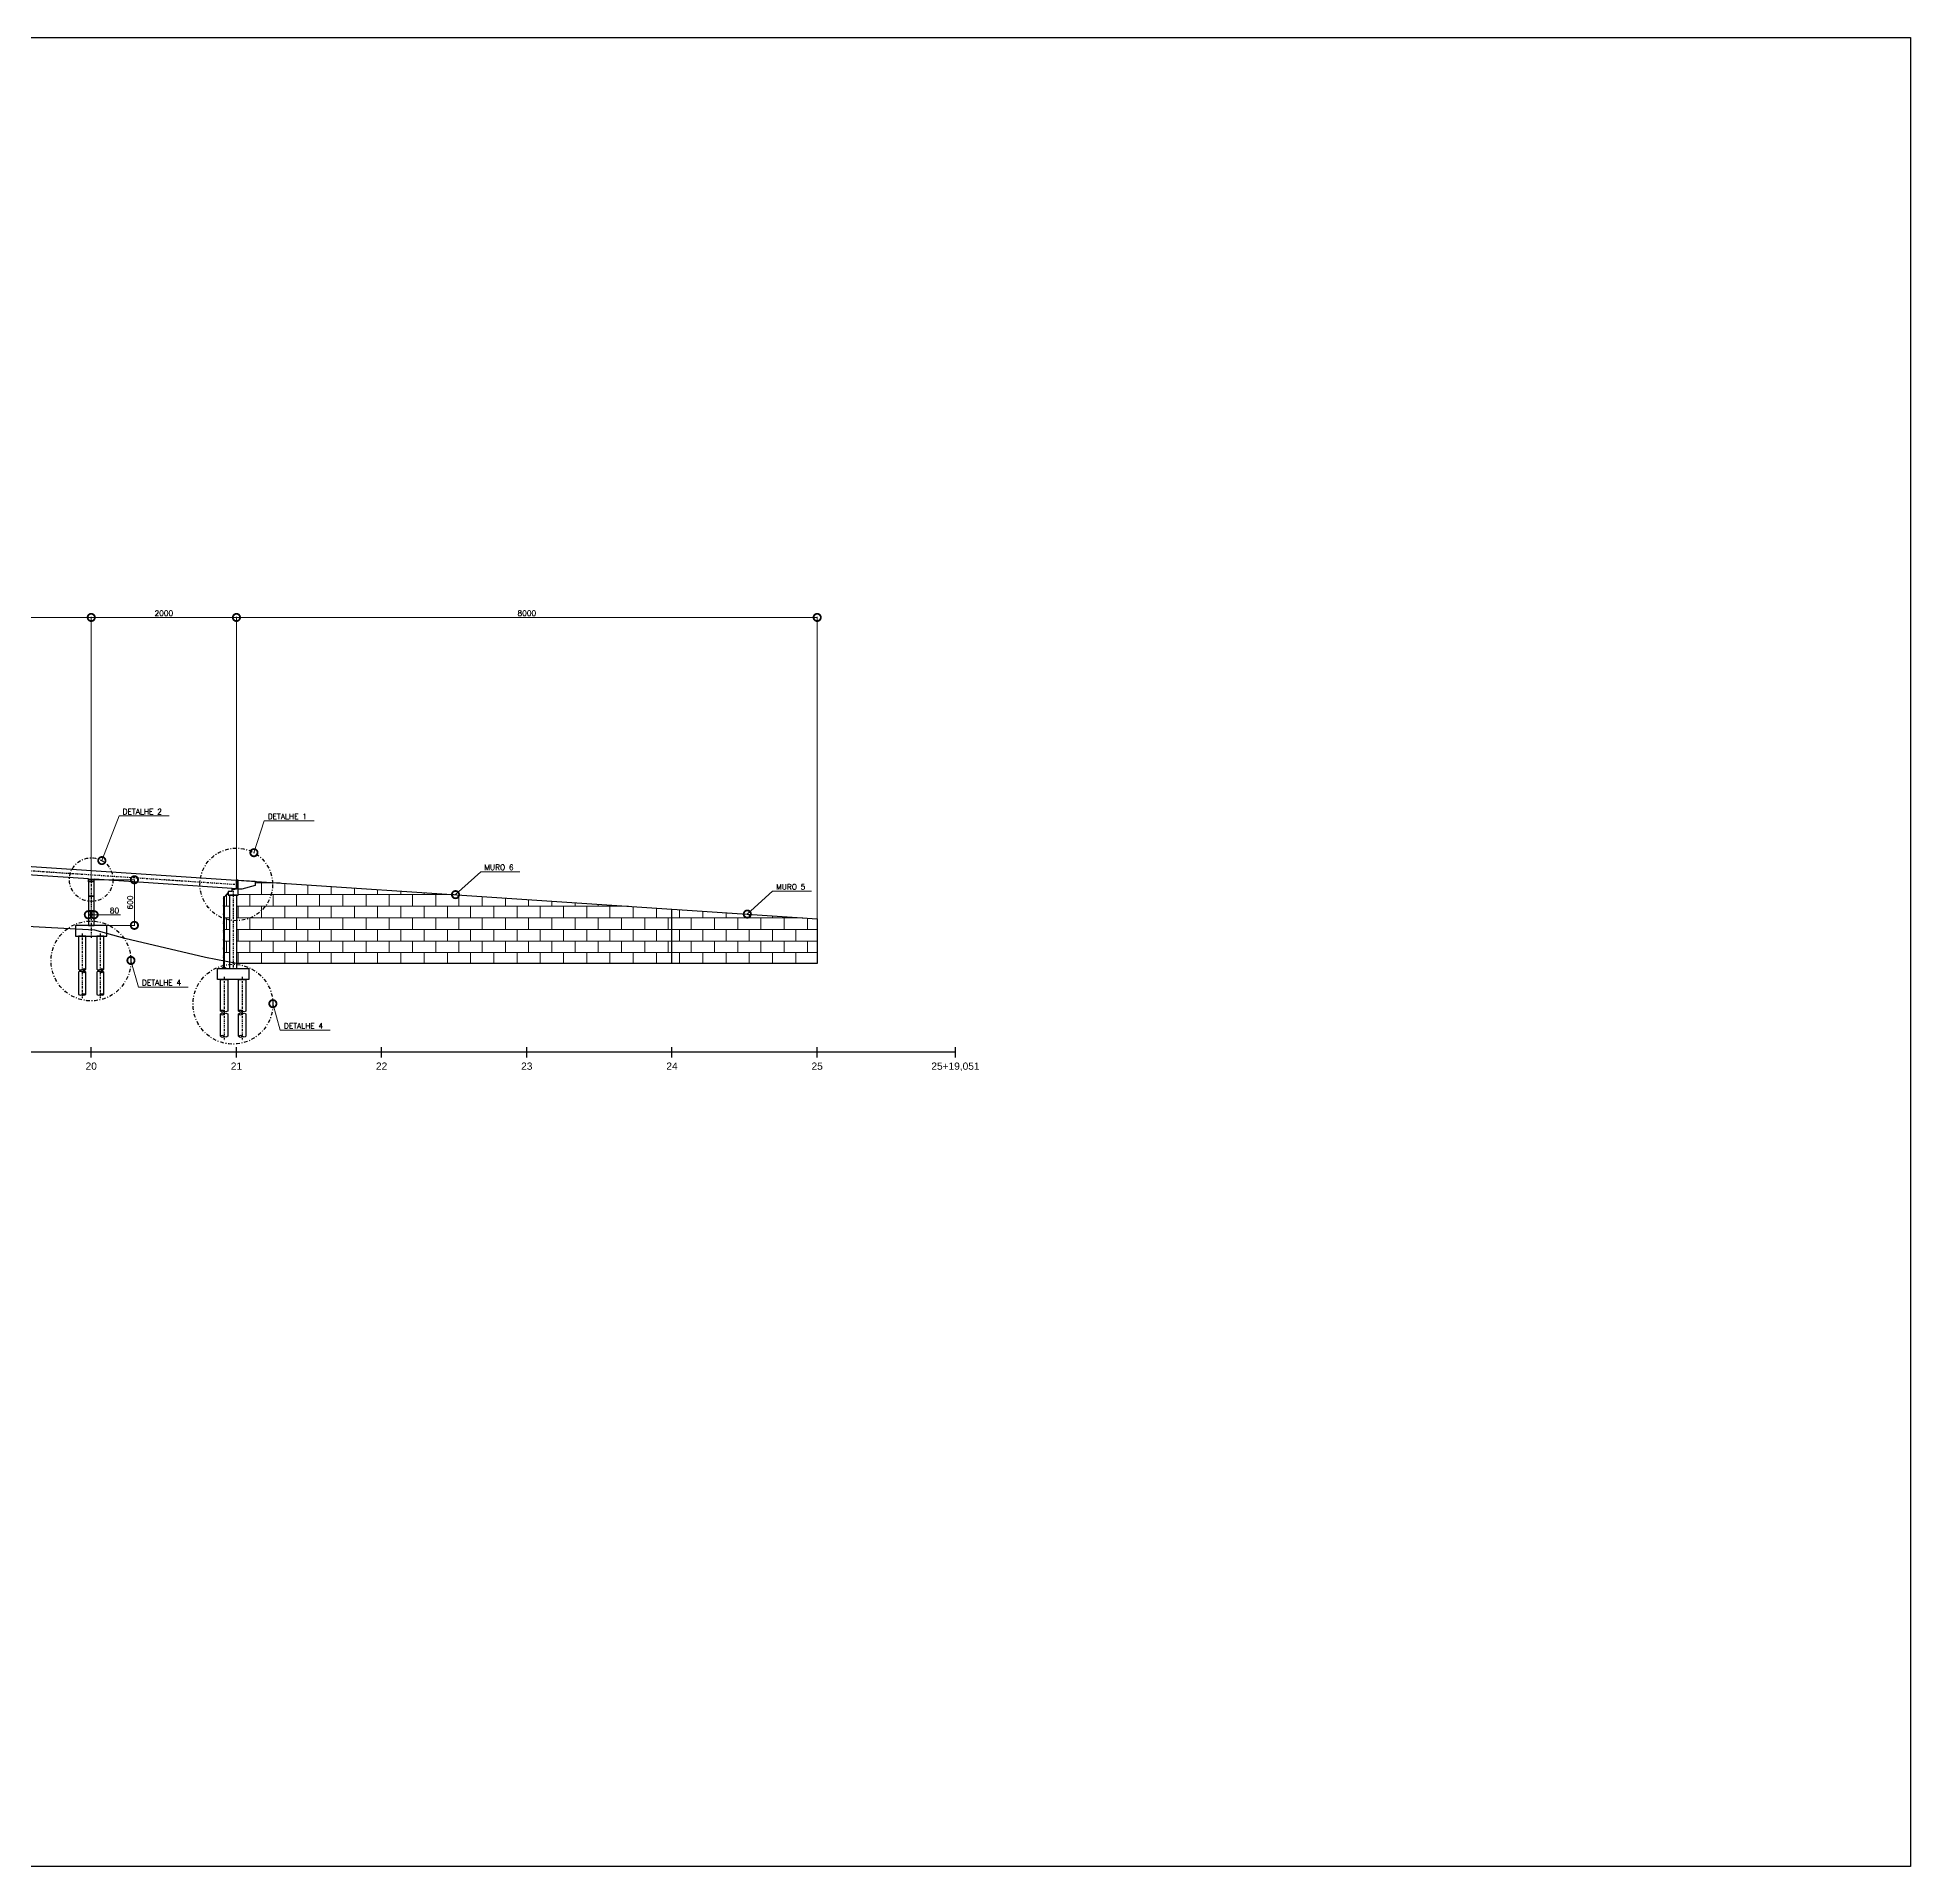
# Model space of a CAD drawing. Header units: metres. Extents: x 21 to 816, y 7 to 635.
# Drawn here: x 557.9 to 816, y 6.9 to 258.9 of the extents above; entities that cross this region are included whole.
import ezdxf
from ezdxf.enums import TextEntityAlignment as Align

# ---------------------------------------------------------------- set-up
doc = ezdxf.new("R2010")
doc.units = ezdxf.units.M
doc.header["$MEASUREMENT"] = 0
doc.linetypes.add('DASHDOT', pattern=[1, 0.5, -0.25, 0, -0.25])
for name, color, linetype in [('Formato', 13, 'Continuous'), ('Projeto_aparelhos-aopio-det', 2, 'Continuous'), ('Projeto_estaca', 7, 'Continuous'), ('Projeto_estaca-det', 2, 'Continuous'), ('Projeto_estaca-texto', 2, 'Continuous'), ('Projeto_linha-indicativa', 9, 'Continuous'), ('Projeto_muro-detalhe', 2, 'Continuous'), ('Projeto_solid-concreto', 252, 'Continuous'), ('Projeto_viaduto-det-eixo', 7, 'DASHDOT'), ('Projeto_viaduto-detalhe', 3, 'Continuous')]:
    doc.layers.add(name, color=color, linetype=linetype)
for name, color, linetype, lineweight in [('Projeto_dimensão', 2, 'Continuous', 20), ('Projeto_linha-chamada', 8, 'Continuous', 9), ('Projeto_terreno_hachura', 9, 'Continuous', 5), ('Projeto_terreno_vista', 3, 'Continuous', 5), ('Projeto_texto-explicativo', 2, 'Continuous', 20)]:
    doc.layers.add(name, color=color, linetype=linetype, lineweight=lineweight)
doc.styles.add('DIMENSÃO-TEXTO', font='romans.shx')
doc.styles.add('ESTACA-TEXTO', font='ARIAL.TTF')
doc.styles.add('TEXTO-EXPLICATIVO', font='romans.shx')
doc.dimstyles.new('DIMENSÕES_1-500M', dxfattribs={"dimtxt": 0.75, "dimasz": 2, "dimexe": 0.075, "dimexo": 0.05, "dimgap": 0.2, "dimtad": 1, "dimdec": 0, "dimlfac": 100, "dimzin": 1, "dimtxsty": 'DIMENSÃO-TEXTO', "dimblk": 'DOTSMALL', "dimcen": 0.02, "dimclrd": 9, "dimclre": 9, "dimclrt": 256, "dimadec": 0, "dimazin": 0, "dimtfac": 1, "dimtdec": 0, "dimtmove": 0, "dimatfit": 3, "dimldrblk": 'DOTSMALL', "dimfxl": 0, "dimlwd": 5, "dimlwe": 5, "dimarcsym": 0})

# ---------------------------------------------------------------- blocks, each defined once
blk = doc.blocks.new('_DOTSMALL')
at = {"color": 0, "linetype": 'ByBlock', "const_width": 0.5}
blk.add_lwpolyline([(-0.0625, 0, 1), (0.0625, 0, 1)], format="xyb", close=True, dxfattribs=at)
blk = doc.blocks.new('*D24')
at = {"layer": 'DEFPOINTS', "color": 0}
for p in [(585.35, 178.98), (585.35, 142.8), (665.35, 137.47)]:
    blk.add_point(p, dxfattribs=at)
at = {"layer": 'Projeto_dimensão', "color": 9, "lineweight": 5}
for p, q in [((585.35, 142.85), (585.35, 179.06)), ((665.35, 178.98), (585.35, 178.98)), ((665.35, 137.52), (665.35, 179.06))]:
    blk.add_line(p, q, dxfattribs=at)
at = {"layer": 'Projeto_dimensão', "color": 9, "lineweight": 5, "xscale": 2, "yscale": 2, "zscale": 2, "rotation": 180}
blk.add_blockref('_DOTSMALL', (585.35, 178.98), dxfattribs=at)
at = {"layer": 'Projeto_dimensão', "color": 9, "lineweight": 5, "xscale": 2, "yscale": 2, "zscale": 2}
blk.add_blockref('_DOTSMALL', (665.35, 178.98), dxfattribs=at)
at = {"layer": 'Projeto_dimensão', "insert": (625.35, 179.56), "char_height": 0.75, "attachment_point": 5, "style": 'DIMENSÃO-TEXTO'}
blk.add_mtext('8000', dxfattribs=at)
blk = doc.blocks.new('*D25')
at = {"layer": 'DEFPOINTS', "color": 0}
for p in [(565.35, 178.98), (565.35, 142.88), (585.35, 142.8)]:
    blk.add_point(p, dxfattribs=at)
at = {"layer": 'Projeto_dimensão', "color": 9, "lineweight": 5}
for p, q in [((565.35, 142.93), (565.35, 179.06)), ((585.35, 178.98), (565.35, 178.98)), ((585.35, 142.85), (585.35, 179.06))]:
    blk.add_line(p, q, dxfattribs=at)
at = {"layer": 'Projeto_dimensão', "color": 9, "lineweight": 5, "xscale": 2, "yscale": 2, "zscale": 2, "rotation": 180}
blk.add_blockref('_DOTSMALL', (565.35, 178.98), dxfattribs=at)
at = {"layer": 'Projeto_dimensão', "color": 9, "lineweight": 5, "xscale": 2, "yscale": 2, "zscale": 2}
blk.add_blockref('_DOTSMALL', (585.35, 178.98), dxfattribs=at)
at = {"layer": 'Projeto_dimensão', "insert": (575.35, 179.56), "char_height": 0.75, "attachment_point": 5, "style": 'DIMENSÃO-TEXTO'}
blk.add_mtext('2000', dxfattribs=at)
blk = doc.blocks.new('*D182')
at = {"layer": 'DEFPOINTS', "color": 0}
for p in [(564.95, 138.02), (565.75, 138.02), (565.75, 138.02)]:
    blk.add_point(p, dxfattribs=at)
at = {"layer": 'Projeto_dimensão', "color": 9, "lineweight": 5}
for p, q in [((564.95, 138.07), (564.95, 138.09)), ((564.95, 138.02), (565.75, 138.02)), ((565.75, 138.07), (565.75, 138.09)), ((565.75, 138.02), (569.36, 138.02))]:
    blk.add_line(p, q, dxfattribs=at)
at = {"layer": 'Projeto_dimensão', "color": 9, "lineweight": 5, "xscale": 2, "yscale": 2, "zscale": 2, "rotation": 180}
blk.add_blockref('_DOTSMALL', (564.95, 138.02), dxfattribs=at)
at = {"layer": 'Projeto_dimensão', "color": 9, "lineweight": 5, "xscale": 2, "yscale": 2, "zscale": 2}
blk.add_blockref('_DOTSMALL', (565.75, 138.02), dxfattribs=at)
at = {"layer": 'Projeto_dimensão', "insert": (568.55, 138.59), "char_height": 0.75, "attachment_point": 5, "style": 'DIMENSÃO-TEXTO'}
blk.add_mtext('80', dxfattribs=at)
blk = doc.blocks.new('*D183')
at = {"layer": 'DEFPOINTS', "color": 0}
for p in [(565.75, 142.84), (571.29, 142.84), (567.5, 136.56)]:
    blk.add_point(p, dxfattribs=at)
at = {"layer": 'Projeto_dimensão', "color": 9, "lineweight": 5}
for p, q in [((565.8, 142.84), (571.36, 142.84)), ((571.29, 136.56), (571.29, 142.84)), ((567.55, 136.56), (571.36, 136.56))]:
    blk.add_line(p, q, dxfattribs=at)
at = {"layer": 'Projeto_dimensão', "color": 9, "lineweight": 5, "xscale": 2, "yscale": 2, "zscale": 2}
for p, rotation in [((571.29, 142.84), 90), ((571.29, 136.56), 270)]:
    blk.add_blockref('_DOTSMALL', p, dxfattribs=dict(at, rotation=rotation))
at = {"layer": 'Projeto_dimensão', "insert": (570.71, 139.7), "char_height": 0.75, "attachment_point": 5, "rotation": 90, "style": 'DIMENSÃO-TEXTO'}
blk.add_mtext('600', dxfattribs=at)
blk = doc.blocks.new('*D186')
at = {"layer": 'DEFPOINTS', "color": 0}
for p in [(545.35, 178.98), (545.35, 145.47), (565.35, 142.88)]:
    blk.add_point(p, dxfattribs=at)
at = {"layer": 'Projeto_dimensão', "color": 9, "lineweight": 5}
for p, q in [((545.35, 145.52), (545.35, 179.06)), ((565.35, 178.98), (545.35, 178.98)), ((565.35, 142.93), (565.35, 179.06))]:
    blk.add_line(p, q, dxfattribs=at)
at = {"layer": 'Projeto_dimensão', "color": 9, "lineweight": 5, "xscale": 2, "yscale": 2, "zscale": 2, "rotation": 180}
blk.add_blockref('_DOTSMALL', (545.35, 178.98), dxfattribs=at)
at = {"layer": 'Projeto_dimensão', "color": 9, "lineweight": 5, "xscale": 2, "yscale": 2, "zscale": 2}
blk.add_blockref('_DOTSMALL', (565.35, 178.98), dxfattribs=at)
at = {"layer": 'Projeto_dimensão', "insert": (555.35, 179.56), "char_height": 0.75, "attachment_point": 5, "style": 'DIMENSÃO-TEXTO'}
blk.add_mtext('2000', dxfattribs=at)

msp = doc.modelspace()

# ---------------------------------------------------------------- hatches: boundary and pattern name
at = {"layer": 'Projeto_solid-concreto'}
h = msp.add_hatch(dxfattribs=at)
h.set_pattern_fill('ANSI31', color=256, scale=0.5, style=0)
h.paths.add_polyline_path([(583.6977, 140.5096), (583.5477, 140.5096), (583.5477, 130.7556), (583.6977, 130.7556)])
h = msp.add_hatch(dxfattribs=at)
h.set_pattern_fill('ANSI31', color=256, scale=0.5, style=0)
h.paths.add_polyline_path([(583.8227, 130.7556), (583.4227, 130.7556), (583.4227, 130.6056), (583.8227, 130.6056)])
at = {"layer": 'Projeto_terreno_hachura'}
h = msp.add_hatch(dxfattribs=at)
h.set_pattern_fill('AR-B816', color=256, scale=0.2, style=0)
h.paths.add_polyline_path([(645.3477, 131.2888), (645.3477, 138.8023), (615.6509, 140.7821, -0.25766694), (615.5857, 140.6804, -0.59024615), (615.4015, 140.7987), (587.9465, 142.629), (587.9465, 142.0292), (586.0977, 141.5545), (585.5977, 141.5545), (585.5977, 140.7046), (585.3977, 140.7046), (585.3977, 131.2888)])
h.paths.add_polyline_path([(645.3477, 138.8023), (645.3477, 131.2888), (665.3477, 131.2888), (665.3477, 137.469), (655.8494, 138.1022, -0.25766694), (655.7841, 138.0006, -0.59024615), (655.5999, 138.1189)])
h = msp.add_hatch(dxfattribs=at)
h.set_pattern_fill('AR-B816', color=256, scale=0.2, style=0)
h.paths.add_polyline_path([(583.6977, 131.6191), (584.3977, 131.479), (584.3977, 140.7046), (584.1977, 140.7046), (584.1977, 141.0917), (583.6977, 140.5096)])

# ---------------------------------------------------------------- linework, layer by layer
at = {"layer": 'Formato', "color": 2}
msp.add_lwpolyline([(815.965, 6.8915), (20.965, 6.8915), (20.965, 258.8843), (815.965, 258.8843)], close=True, dxfattribs=at)
at = {"layer": 'Projeto_aparelhos-aopio-det'}
for p, q in [((565.4977, 142.8763), (565.1977, 142.8763)), ((565.1977, 142.8763), (565.1977, 142.8733)), ((565.4977, 142.8733), (565.1977, 142.8733)), ((565.1977, 142.8733), (565.1977, 142.8703)), ((565.1977, 142.8733), (565.4977, 142.8733)), ((565.4977, 142.8703), (565.1977, 142.8703)), ((565.1977, 142.8703), (565.4977, 142.8703)), ((565.1977, 142.8703), (565.1977, 142.8603)), ((565.4977, 142.8603), (565.1977, 142.8603)), ((565.1977, 142.8603), (565.1977, 142.8573)), ((565.1977, 142.8603), (565.4977, 142.8603)), ((565.1977, 142.8573), (565.4977, 142.8573)), ((565.1977, 142.8573), (565.4977, 142.8573)), ((565.1977, 142.8473), (565.1977, 142.8573)), ((565.4977, 142.8473), (565.1977, 142.8473)), ((565.4977, 142.8473), (565.1977, 142.8473)), ((565.1977, 142.8473), (565.1977, 142.8443)), ((565.4977, 142.8443), (565.1977, 142.8443)), ((565.1977, 142.8443), (565.1977, 142.8413)), ((565.1977, 142.8443), (565.4977, 142.8443)), ((565.1977, 142.8413), (565.4977, 142.8413)), ((565.4977, 142.8733), (565.4977, 142.8763)), ((565.4977, 142.8703), (565.4977, 142.8733)), ((565.4977, 142.8603), (565.4977, 142.8703)), ((565.4977, 142.8573), (565.4977, 142.8603)), ((565.4977, 142.8573), (565.4977, 142.8473)), ((565.4977, 142.8443), (565.4977, 142.8473)), ((565.4977, 142.8413), (565.4977, 142.8443)), ((584.8477, 141.5896), (585.1477, 141.5896)), ((584.8477, 141.5866), (584.8477, 141.5896)), ((584.8477, 141.5866), (585.1477, 141.5866)), ((584.8477, 141.5836), (584.8477, 141.5866)), ((585.1477, 141.5866), (584.8477, 141.5866)), ((584.8477, 141.5836), (585.1477, 141.5836)), ((585.1477, 141.5836), (584.8477, 141.5836)), ((584.8477, 141.5736), (584.8477, 141.5836)), ((584.8477, 141.5736), (585.1477, 141.5736)), ((584.8477, 141.5706), (584.8477, 141.5736)), ((585.1477, 141.5736), (584.8477, 141.5736)), ((585.1477, 141.5706), (584.8477, 141.5706)), ((584.8477, 141.5706), (584.8477, 141.5606)), ((585.1477, 141.5706), (584.8477, 141.5706)), ((584.8477, 141.5606), (585.1477, 141.5606)), ((584.8477, 141.5606), (585.1477, 141.5606)), ((584.8477, 141.5576), (584.8477, 141.5606)), ((584.8477, 141.5576), (585.1477, 141.5576)), ((584.8477, 141.5546), (584.8477, 141.5576)), ((585.1477, 141.5576), (584.8477, 141.5576)), ((585.1477, 141.5546), (584.8477, 141.5546)), ((585.1477, 141.5896), (585.1477, 141.5866)), ((585.1477, 141.5866), (585.1477, 141.5836)), ((585.1477, 141.5836), (585.1477, 141.5736)), ((585.1477, 141.5736), (585.1477, 141.5706)), ((585.1477, 141.5606), (585.1477, 141.5706)), ((585.1477, 141.5606), (585.1477, 141.5576)), ((585.1477, 141.5576), (585.1477, 141.5546))]:
    msp.add_line(p, q, dxfattribs=at)
at = {"layer": 'Projeto_estaca'}
for p, q in [((565.3477, 118.3714), (565.3477, 119.7881)), ((585.3477, 118.3714), (585.3477, 119.7881)), ((605.3477, 118.3714), (605.3477, 119.7881)), ((625.3477, 118.3714), (625.3477, 119.7881)), ((645.3477, 118.3714), (645.3477, 119.7881)), ((665.3477, 118.3714), (665.3477, 119.7881)), ((684.3987, 118.3714), (684.3987, 119.7881))]:
    msp.add_line(p, q, dxfattribs=at)
at = {"layer": 'Projeto_estaca-det'}
for points in [[(564.9477, 142.5587), (564.9477, 140.5587), (565.7477, 140.5587), (565.7477, 142.5587)], [(564.9477, 140.5587), (564.9477, 138.5587), (565.7477, 138.5587), (565.7477, 140.5587)], [(583.5477, 130.7556), (583.6977, 130.7556), (583.6977, 140.5096), (583.5477, 140.5096)], [(564.9477, 138.5587), (564.9477, 136.5587), (565.7477, 136.5587), (565.7477, 138.5587)], [(567.4977, 136.5587), (563.1977, 136.5587), (563.1977, 135.0587), (567.4977, 135.0587)], [(582.7477, 130.6056), (587.0477, 130.6056), (587.0477, 129.1056), (582.7477, 129.1056)], [(583.4227, 130.7556), (583.8227, 130.7556), (583.8227, 130.6056), (583.4227, 130.6056)]]:
    msp.add_lwpolyline(points, close=True, dxfattribs=at)
for points in [[(564.5977, 130.5171), (564.5977, 135.0587), (563.5977, 135.0587), (563.5977, 130.5171, 0.39479848), (564.0977, 130.5171, -0.39479848)], [(567.0977, 130.5171), (567.0977, 135.0587), (566.0977, 135.0587), (566.0977, 130.5171, 0.39479848), (566.5977, 130.5171, -0.39479848)], [(564.5977, 127.0441), (564.5977, 130.1224, -0.39479848), (564.0977, 130.1224, 0.39479848), (563.5977, 130.1224), (563.5977, 127.0441, 0.39479848), (564.0977, 127.0441, -0.39479848)], [(567.0977, 127.0441), (567.0977, 130.1224, -0.39479848), (566.5977, 130.1224, 0.39479848), (566.0977, 130.1224), (566.0977, 127.0441, 0.39479848), (566.5977, 127.0441, -0.39479848)], [(583.1477, 124.7473), (583.1477, 129.1056), (584.1477, 129.1056), (584.1477, 124.7473, -0.39479848), (583.6477, 124.7473, 0.39479848)], [(585.6477, 124.7473), (585.6477, 129.1056), (586.6477, 129.1056), (586.6477, 124.7473, -0.39479848), (586.1477, 124.7473, 0.39479848)], [(583.1477, 121.2743), (583.1477, 124.3526, 0.39479848), (583.6477, 124.3526, -0.39479848), (584.1477, 124.3526), (584.1477, 121.2743, -0.39479848), (583.6477, 121.2743, 0.39479848)], [(585.6477, 121.2743), (585.6477, 124.3526, 0.39479848), (586.1477, 124.3526, -0.39479848), (586.6477, 124.3526), (586.6477, 121.2743, -0.39479848), (586.1477, 121.2743, 0.39479848)]]:
    msp.add_lwpolyline(points, format="xyb", close=True, dxfattribs=at)
for centre, start, end in [((564.3477, 130.7844), 226.911937, 313.088063), ((564.3477, 129.8552), 46.911937, 133.088063), ((566.8477, 130.7844), 226.911937, 313.088063), ((566.8477, 129.8552), 46.911937, 133.088063), ((564.3477, 127.3114), 226.911937, 313.088063), ((566.8477, 127.3114), 226.911937, 313.088063), ((583.3977, 125.0146), 226.911937, 313.088063), ((583.3977, 124.0854), 46.911937, 133.088063), ((585.8977, 125.0146), 226.911937, 313.088063), ((585.8977, 124.0854), 46.911937, 133.088063), ((583.3977, 121.5416), 226.911937, 313.088063), ((585.8977, 121.5416), 226.911937, 313.088063)]:
    msp.add_arc(centre, 0.366, start, end, dxfattribs=at)
at = {"layer": 'Projeto_estaca-texto'}
for points in [[(564.9477, 142.5587), (564.9477, 142.8413)], [(564.9477, 142.8413), (565.7477, 142.8413)], [(565.7477, 142.5587), (565.7477, 142.8413)]]:
    msp.add_lwpolyline(points, dxfattribs=at)
at = {"layer": 'Projeto_linha-chamada'}
for points in [[(566.8069, 145.4815), (569.1804, 151.6253), (576.0603, 151.6253)], [(587.7597, 146.5709), (589.1604, 150.9672), (596.0403, 150.9672)], [(615.5262, 140.7904), (619.0057, 143.9469), (624.3887, 143.9469)], [(655.7247, 138.1106), (659.2041, 141.2671), (664.5871, 141.2671)], [(570.8179, 131.7231), (571.8377, 128.0609), (578.7176, 128.0609)], [(590.3679, 125.7701), (591.3877, 122.1079), (598.2676, 122.1079)]]:
    msp.add_lwpolyline(points, dxfattribs=at)
at = {"layer": 'Projeto_linha-indicativa'}
msp.add_line((165.3477, 119.1506), (684.3987, 119.1506), dxfattribs=at)
msp.add_lwpolyline([(665.3477, 131.2888), (585.3477, 131.2888), (581.1076, 132.1376), (569.9812, 134.7702), (565.8543, 135.8952), (556.475, 136.3952), (545.2198, 136.8952), (531.9437, 136.3918), (523.4398, 136.3918), (509.7843, 136.7644), (501.0302, 138.1394), (494.9024, 139.3894), (488.8798, 140.8746), (482.5814, 141.972), (472.1381, 143.1009), (469.6369, 143.6068), (458.8077, 143.8951)], dxfattribs=at)
at = {"layer": 'Projeto_muro-detalhe'}
msp.add_line((645.3477, 131.2888), (645.3477, 138.8023), dxfattribs=at)
msp.add_lwpolyline([(585.3477, 142.8022), (665.3477, 137.469), (665.3477, 131.2888)], dxfattribs=at)
at = {"layer": 'Projeto_terreno_vista'}
msp.add_lwpolyline([(583.6977, 140.5096), (584.1977, 141.0917)], dxfattribs=at)
at = {"layer": 'Projeto_viaduto-det-eixo', "ltscale": 0.5}
for points in [[(545.3777, 144.8655), (585.3078, 142.2036)], [(565.3477, 142.8763), (565.3477, 134.7351)], [(584.8977, 141.3172), (584.8977, 130.6056)], [(564.0977, 135.4209), (564.0977, 126.4597)], [(566.5977, 135.4209), (566.5977, 126.4597)], [(583.6477, 129.4679), (583.6477, 120.6899)], [(586.1477, 129.4679), (586.1477, 120.6899)]]:
    msp.add_lwpolyline(points, dxfattribs=at)
at = {"layer": 'Projeto_viaduto-det-eixo', "color": 2}
for centre, radius in [((585.3277, 142.2022), 5), ((565.3477, 142.8603), 3), ((565.3183, 131.6542), 5.5), ((584.8683, 125.7012), 5.5)]:
    msp.add_circle(centre, radius, dxfattribs=at)
at = {"layer": 'Projeto_viaduto-detalhe'}
msp.add_lwpolyline([(584.7477, 141.6396), (565.7477, 142.9062), (565.7477, 142.8763), (564.9477, 142.8763), (564.9477, 142.9595), (545.9477, 144.2262), (545.9477, 144.1762), (545.3777, 144.1762), (545.3777, 145.4668), (585.3277, 142.8036), (585.3277, 141.5896), (585.2477, 141.5949), (585.2477, 141.5896), (584.7477, 141.5896), (584.7477, 141.6396)], dxfattribs=at)
for points in [[(585.5977, 142.7856), (585.3477, 142.8022), (585.3477, 141.5546), (584.6977, 141.5546), (584.6977, 141.2046), (584.1977, 141.2046), (584.1977, 140.7046), (585.5977, 140.7046)], [(585.5977, 142.7856), (587.9465, 142.629), (587.9465, 142.0292), (586.0977, 141.5545), (585.5977, 141.5545)], [(585.3977, 140.7046), (584.3977, 140.7046), (584.3977, 130.6056), (585.3977, 130.6056)]]:
    msp.add_lwpolyline(points, close=True, dxfattribs=at)

# ---------------------------------------------------------------- block references
at = {"layer": 'Projeto_linha-chamada', "color": 7, "xscale": -2.000000000000017, "yscale": 2, "zscale": 2, "rotation": 298.3902813111332}
for p in [(587.7597, 146.5709), (566.8069, 145.4815), (615.5262, 140.7904), (655.7247, 138.1106), (570.8179, 131.7231), (590.3679, 125.7701)]:
    msp.add_blockref('_DOTSMALL', p, dxfattribs=at)

# ---------------------------------------------------------------- texts
at = {"layer": 'Projeto_estaca-texto', "style": 'ESTACA-TEXTO'}
for s, p in [('20', (565.3477, 117.6631)), ('21', (585.3477, 117.6631)), ('22', (605.3477, 117.6631)), ('23', (625.3477, 117.6631)), ('24', (645.3477, 117.6631)), ('25', (665.3477, 117.6631)), ('25+19,051', (684.3987, 117.6631))]:
    msp.add_text(s, height=1, dxfattribs=at).set_placement(p, align=Align.TOP_CENTER)
at = {"layer": 'Projeto_texto-explicativo', "style": 'TEXTO-EXPLICATIVO'}
for s, p in [('DETALHE 2', (569.6804, 151.6253)), ('DETALHE 1', (589.6604, 150.9672)), ('MURO 6', (619.5057, 143.9469)), ('MURO 5', (659.7041, 141.2671)), ('DETALHE 4', (572.3377, 128.0609)), ('DETALHE 4', (591.8877, 122.1079))]:
    msp.add_text(s, height=0.75, dxfattribs=at).set_placement(p, align=Align.BOTTOM_LEFT)

# ---------------------------------------------------------------- dimensions: what is measured, and where the dimension line sits
at = {"layer": 'Projeto_dimensão'}
for base, p1, p2, picture, middle in [((545.3477, 178.9815), (565.3477, 142.8763), (545.3477, 145.4688), '*D186', (555.3477, 179.5565)), ((565.3477, 178.9815), (585.3477, 142.8022), (565.3477, 142.8763), '*D25', (575.3477, 179.5565)), ((585.3477, 178.9815), (665.3477, 137.469), (585.3477, 142.8022), '*D24', (625.3477, 179.5565)), ((565.7477, 138.0151), (564.9477, 138.0151), (565.7477, 138.0151), '*D182', (568.5548, 138.5901))]:
    dim = msp.add_linear_dim(base=base, p1=p1, p2=p2, dimstyle='DIMENSÕES_1-500M', dxfattribs=at)
    dim.commit()
    dim.dimension.update_dxf_attribs({"geometry": picture, "text_midpoint": middle})
dim = msp.add_linear_dim(base=(571.2897, 142.8413), p1=(567.4977, 136.5587), p2=(565.7477, 142.8413), angle=90, text='600', dimstyle='DIMENSÕES_1-500M', dxfattribs=at)
dim.commit()
dim.dimension.update_dxf_attribs({"geometry": '*D183', "text_midpoint": (570.7147, 139.7)})

doc.saveas('drawing.dxf')
